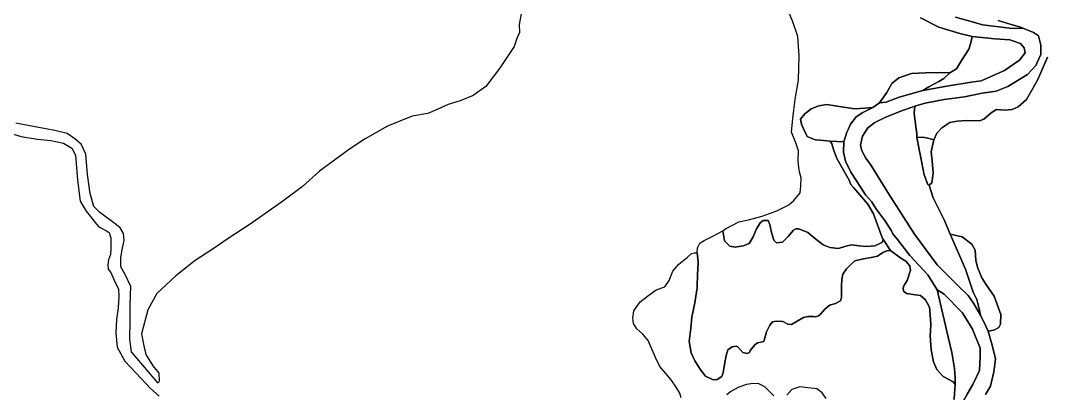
# Model space of a CAD drawing. Header units: inches. Extents: x 288635 to 1232953, y 676945 to 1655780.
# Drawn here: x 542189 to 572246, y 751856 to 762782 of the extents above; entities that cross this region are included whole.
import ezdxf

# ---------------------------------------------------------------- set-up
doc = ezdxf.new("R2010")
doc.units = ezdxf.units.IN
doc.header["$MEASUREMENT"] = 0

msp = doc.modelspace()

# ---------------------------------------------------------------- linework, layer by layer
at = {"color": 1}
for points in [[(556895.8277, 763134.9658), (556809.4675, 762662.5249), (556819.6275, 762428.8444), (556743.4274, 762256.124), (556662.1472, 762022.4436), (556235.4263, 761377.2823), (555834.1055, 760854.0412), (555463.2648, 760584.8007), (555077.184, 760432.4004), (554726.6633, 760325.7202), (554335.5025, 760142.8398), (554132.3021, 760056.4796), (553670.0212, 759980.2795), (552948.6598, 759685.6389), (552298.4185, 759319.8782), (551837.7642, 759009.2366), (550952.6232, 758365.4977), (550455.2479, 757915.0702), (549845.6467, 757457.8692), (548895.6848, 756792.3879), (548311.4836, 756411.3871), (547833.9627, 756096.4265), (547310.7216, 755756.0658), (546746.8405, 755298.8649), (546188.0394, 754780.7039), (545923.8788, 754308.2629), (545735.9185, 753607.2215), (545801.9586, 753256.7008), (545862.9187, 752997.6203), (546066.1191, 752667.4197), (546243.9195, 752448.9792), (546259.1595, 752220.3788), (546223.5994, 752159.4186), (546111.8392, 752296.5789), (545776.5586, 752682.6597), (545446.3579, 753078.9005), (545390.4778, 753444.6612), (545400.6378, 753978.0623), (545405.7178, 754450.5032), (545420.9578, 754994.0643), (545258.3975, 755344.585), (545131.3973, 755568.1055), (545131.3973, 755842.426), (545172.0373, 756060.8664), (545227.9175, 756350.427), (545207.5974, 756543.4674), (545116.1572, 756711.1077), (545004.397, 756797.4679), (544506.556, 757163.2286), (544338.9157, 757330.869), (544227.1555, 757711.8697), (544151.5734, 758267.4874), (544100.7733, 758866.9286), (543968.693, 759156.4892), (543785.8126, 759313.9695), (543557.2122, 759476.5298), (543196.5315, 759562.89), (542622.4903, 759664.4902), (542048.4492, 759771.1704)], [(568576.5067, 762856.2849), (569114.9878, 762592.1244), (569246.6823, 762551.8542), (569729.669, 762404.164), (570100.5097, 762312.7238), (570059.8697, 762124.7634), (569998.9095, 761946.9631), (569785.5491, 761606.6024), (569638.2288, 761367.8419), (569440.1084, 761245.9217), (569181.0279, 761256.0817), (568728.907, 761245.9217), (568317.4262, 761230.6817), (568005.4377, 761125.2801), (567941.5054, 761103.6814), (567743.385, 760941.1211), (567596.0647, 760671.8805), (567382.7043, 760372.1599), (567179.5039, 760229.9197), (566950.9034, 760214.6796), (566651.1828, 760199.4396), (566320.9822, 760240.0797), (565833.3012, 760321.3598), (565599.6207, 760280.7198), (565371.0203, 760194.3596), (565188.1399, 760052.1193), (565066.2197, 759894.639), (565091.6197, 759742.2387), (565162.7399, 759584.7584), (565259.2601, 759386.638), (565389.1813, 759325.8048), (565506.0216, 759290.2448), (565643.1818, 759275.0047), (565927.6624, 759244.5247), (565978.4625, 759173.4045), (566029.2626, 759000.6842), (566130.8628, 758741.6037), (566492.1023, 758104.3611), (566537.2636, 757974.5221), (566615.775, 757886.1968), (566740.464, 757745.9217), (567040.1846, 757405.561), (567202.7449, 757116.0004), (567469.5705, 756396.5242), (567496.7131, 756355.3384), (567487.2255, 756348.9189), (567446.5854, 756277.7988), (567238.305, 756186.3586), (566989.3845, 756166.0385), (566786.1841, 756186.3586), (566552.5036, 756206.6786), (566395.0233, 756171.1185), (566171.5029, 756105.0784), (565922.5824, 756130.4785), (565826.6189, 756170.8842), (565729.542, 756211.7586), (565511.1016, 756379.399), (565277.4211, 756567.3593), (565013.2606, 756679.1196), (564921.8204, 756679.1196), (564855.7803, 756643.5595), (564703.3799, 756455.5991), (564535.7396, 756287.9588), (564357.9393, 756272.7187), (564276.6591, 756348.9189), (564215.699, 756567.3593), (564164.8989, 756806.1198), (564109.0188, 756922.96), (563966.7785, 756928.0401), (563885.4983, 756867.0799), (563773.7381, 756684.1996), (563672.1379, 756445.4391), (563555.2977, 756247.3187), (563382.5773, 756181.2786), (563148.8968, 756140.6385), (562991.4165, 756176.1986), (562828.8562, 756323.5188), (562783.1361, 756618.1594), (562859.3363, 756684.1996), (563255.5771, 756882.32), (563540.0576, 756943.2801), (563941.3784, 757049.9603), (564363.0193, 757202.3606), (564718.62, 757380.161), (564871.0203, 757507.1612), (565048.8206, 757730.6817), (565074.2207, 757938.9621), (565079.3007, 758172.6425), (565043.7406, 758309.8028), (565008.1806, 758462.2031), (564992.9405, 758685.7236), (565003.1005, 758965.1241), (564929.0594, 759198.6776), (564796.9791, 759508.5582), (564837.6192, 759909.879), (564908.7394, 760478.8402), (565005.2596, 761037.6413), (565025.5796, 761743.7627), (564979.8595, 762317.8038), (564837.6192, 762739.4447), (564675.0589, 763140.7655)], [(569607.085, 762881.9826), (570132.2031, 762738.2936), (570394.2957, 762656.7398), (571186.7773, 762560.2196), (571613.8431, 762545.8262), (571896.5387, 762430.6539), (572038.779, 762329.0537), (572109.8991, 762059.8132), (572109.8991, 761785.4926), (571996.0548, 761528.2889), (571972.7388, 761475.612), (571713.6583, 761196.2115), (571139.6172, 760845.6908), (570799.2565, 760713.6105), (570392.8557, 760652.6504), (569874.6946, 760551.0502), (569275.2534, 760464.69), (568716.4523, 760363.0898), (568411.6517, 760276.7296), (567971.1309, 760116.7347), (567564.7301, 759954.1744), (567239.6094, 759796.6941), (567036.409, 759634.1337), (566884.0087, 759390.2932), (566823.0486, 759131.2127), (566863.6887, 758968.6524), (566980.5289, 758750.212), (567132.9292, 758531.7715), (567620.6102, 757739.2899), (568408.0118, 756520.0875), (569073.4931, 755626.0057), (569708.4944, 754991.0044), (569977.7349, 754726.8439), (570135.2152, 754498.2435), (570337.3428, 754152.3419), (570494.8232, 753827.2213), (570565.9433, 753679.901), (570685.0721, 753275.2193), (570781.5923, 752868.8185), (570744.2273, 752561.5956), (570735.8722, 752492.8978), (570629.192, 752071.2569), (570481.8717, 751822.3364)], [(570860.2166, 762786.2547), (571236.1373, 762664.3344), (571485.0578, 762598.2943), (571485.0578, 762598.2943), (571613.8431, 762545.8262), (571186.7773, 762560.2196), (570394.2957, 762656.7398), (570132.2031, 762738.2936), (569607.085, 762881.9826)], [(569952.3349, 751831.2381), (570114.8952, 752120.7987), (570313.0156, 752527.1995), (570333.3356, 752933.6003), (570328.2556, 753187.6008), (570109.8152, 753741.3219), (570019.3319, 753886.0952), (569805.0146, 754229.0029), (569271.6135, 754762.404), (569066.4849, 754896.7015), (568797.2443, 755328.5024), (568268.9233, 755897.4635), (567908.2425, 756364.8244), (567766.0023, 756537.5448), (567725.3622, 756623.905), (567532.3218, 756923.6256), (567268.1613, 757274.1463), (567141.161, 757477.3467), (566968.4407, 757675.4671), (566704.2801, 758081.8679), (566541.7198, 758335.8684), (566379.1595, 758666.069), (566323.2794, 758925.1496), (566335.9794, 759224.729), (566422.3396, 759509.2096), (566468.3857, 759610.0725), (566529.0198, 759742.8901), (566691.5801, 759961.3305), (566889.7005, 760088.3308), (567179.5039, 760229.9197), (567382.7043, 760372.1599), (567574.0096, 760390.7501), (567955.0104, 760539.9754), (568266.161, 760625.7006), (568653.5118, 760736.8258), (569352.8937, 760863.4962), (570066.89, 760971.6775), (570358.7357, 761015.8965), (571039.457, 761320.6971), (571486.4979, 761625.4977), (571654.1383, 761838.8581), (571623.6582, 761986.1784), (571511.898, 762108.0987), (571202.0174, 762214.7789), (570765.1365, 762250.339), (570100.5097, 762312.7238), (569729.669, 762404.164), (569246.6823, 762551.8542), (569114.9878, 762592.1244), (568576.5067, 762856.2849)], [(572302.9395, 761709.2925), (572008.2989, 761038.7312), (571766.1146, 760601.237), (571693.3383, 760469.77), (571449.4978, 760251.3296), (571271.6974, 760180.2094), (571043.097, 760154.8094), (570809.4165, 760180.2094), (570651.9362, 760073.5292), (570433.4957, 759895.7289), (570306.4955, 759844.9288), (569920.4147, 759850.0088), (569651.1742, 759834.7687), (569437.8137, 759794.1287), (569209.2133, 759636.6484), (569056.813, 759479.168), (568975.5328, 759286.1277), (568797.7325, 759336.9278), (568645.3322, 759362.3278), (568477.6918, 759352.1678), (568472.6118, 759484.248), (568457.5209, 759591.771), (568391.3317, 760063.3692), (568411.6517, 760276.7296), (568716.4523, 760363.0898), (569275.2534, 760464.69), (569874.6946, 760551.0502), (570392.8557, 760652.6504), (570799.2565, 760713.6105), (571139.6172, 760845.6908), (571713.6583, 761196.2115), (571972.7388, 761475.612), (571996.0548, 761528.2889), (572109.8991, 761785.4926), (572109.8991, 762059.8132), (572038.779, 762329.0537), (571896.5387, 762430.6539), (571613.8431, 762545.8262), (571485.0578, 762598.2943), (571236.1373, 762664.3344), (570860.2166, 762786.2547)], [(570481.8717, 751822.3364), (570629.192, 752071.2569), (570735.8722, 752492.8978), (570744.2273, 752561.5956), (570781.5923, 752868.8185), (570685.0721, 753275.2193), (570565.9433, 753679.901), (570728.5036, 753715.461), (570875.8239, 753786.5812), (570926.624, 753883.1014), (570936.784, 754167.5819), (570738.6636, 754711.143), (570499.9032, 755056.5837), (570377.9829, 755244.5441), (570261.1427, 755529.0247), (570205.2626, 755752.5451), (570184.9425, 756052.2657), (570088.4223, 756235.1461), (569803.9418, 756443.4265), (569453.4211, 756524.7067), (569282.9893, 756922.6666), (568952.7886, 757583.0679), (568837.2582, 757960.8679), (568908.3783, 758031.988), (568949.0184, 758311.3886), (568923.6183, 758672.0693), (568898.2183, 758936.2298), (568975.5328, 759286.1277), (569056.813, 759479.168), (569209.2133, 759636.6484), (569437.8137, 759794.1287), (569651.1742, 759834.7687), (569920.4147, 759850.0088), (570306.4955, 759844.9288), (570433.4957, 759895.7289), (570651.9362, 760073.5292), (570809.4165, 760180.2094), (571043.097, 760154.8094), (571271.6974, 760180.2094), (571449.4978, 760251.3296), (571693.3383, 760469.77), (571766.1146, 760601.237), (572008.2989, 761038.7312), (572302.9395, 761709.2925)], [(541841.883, 759492.936), (542212.7238, 759381.1758), (542685.1647, 759310.0556), (543076.3255, 759264.3355), (543447.1663, 759193.2154), (543696.0868, 759040.8151), (543797.687, 758837.6147), (543863.7271, 758106.0932), (543934.8472, 757486.332), (544117.7276, 757196.7714), (544417.4482, 756820.8507), (544488.5683, 756734.4905), (544712.0888, 756622.7303), (544793.3689, 756577.0102), (544834.009, 756414.4498), (544839.089, 756114.7292), (544823.849, 755931.8489), (544767.9689, 755769.2886), (544752.7289, 755621.9683), (544757.8089, 755494.968), (544834.009, 755398.4478), (544932.2931, 755179.5135), (545059.2934, 754915.353), (545074.5334, 754701.9925), (545049.1334, 754366.7119), (545003.4133, 754026.3512), (544988.1732, 753625.0304), (545018.6533, 753213.5496), (545252.3338, 752807.1487), (545577.4544, 752451.548), (545999.0952, 752004.5071), (546258.1758, 751780.9867)], [(561567.1577, 751728.7362), (561526.5176, 751860.8164), (561414.7574, 752038.6168), (561267.4371, 752251.9772), (561109.9568, 752439.9376), (560932.1564, 752643.138), (560810.2362, 752912.3785), (560678.1559, 753201.9391), (560591.7957, 753410.2195), (560439.3954, 753593.0999), (560261.5951, 753745.5002), (560165.0749, 753902.9805), (560144.7548, 754060.4608), (560175.2349, 754278.9013), (560363.1953, 754537.9818), (560576.5557, 754705.6221), (560830.5562, 754893.5825), (561079.4767, 754979.9427), (561206.477, 755162.823), (561318.2372, 755442.2236), (561490.9575, 755645.424), (561734.798, 755843.5444), (561861.7983, 755955.3046), (561953.2385, 755980.7047), (562029.4386, 755975.6247), (562059.9187, 755711.4641), (562048.9983, 755471.217), (562044.6786, 755376.1835), (562034.5186, 754954.5426), (561958.3185, 754507.5017), (561877.0383, 754090.9409), (561846.5582, 753770.9002), (561800.8382, 753379.7395), (561851.6383, 753049.5388), (561963.3985, 752815.8583), (562136.1188, 752541.5378), (562278.3591, 752358.6574), (562501.8796, 752257.0572), (562613.6398, 752267.2172), (562750.8001, 752353.5774), (562797.0493, 752474.1218), (562812.2893, 752590.962), (562852.9294, 752814.4825), (562883.4095, 752971.9628), (562934.2096, 753134.5231), (563056.1298, 753220.8833), (563172.9701, 753241.2034), (563228.8502, 753220.8833), (563371.0905, 753053.243), (563493.0107, 753022.7629), (563569.2109, 753058.323), (563589.5309, 753119.2831), (563726.6912, 753281.8434), (563802.8913, 753342.8036), (563990.8517, 753378.3636), (564067.0519, 753662.8442), (564163.572, 753860.9646), (564239.7722, 753952.4048), (564351.5324, 753972.7248), (564544.5728, 753962.5648), (564686.8131, 753891.4447), (564793.4933, 753876.2046), (564966.2137, 753972.7248), (565154.174, 754084.485), (565286.2543, 754109.8851), (565438.6546, 754109.8851), (565504.6947, 754104.8051), (565585.9749, 754130.2051), (565652.015, 754175.9252), (565784.0953, 754338.4855), (565926.3356, 754440.0857), (566088.8959, 754495.9659), (566236.2162, 754567.086), (566266.6963, 754668.6862), (566266.6963, 755024.2869), (566271.7763, 755197.0073), (566307.3363, 755349.4076), (566414.0166, 755506.8879), (566535.9368, 755638.9681), (566657.857, 755740.5683), (566911.8575, 755801.5285), (567130.298, 755842.1686), (567318.2584, 755877.7286), (567475.7387, 755989.4888), (567592.5789, 756035.2089), (567704.3391, 756040.2889), (568004.0597, 755821.8485), (568151.38, 755730.4083), (568263.1402, 755598.3281), (568288.5403, 755471.3278), (568192.0201, 755166.5272), (568090.4199, 755009.0469), (568075.1799, 754943.0068), (568085.3399, 754856.6466), (568171.7001, 754785.5264), (568435.8606, 754744.8864), (568583.1809, 754729.6463), (568725.4212, 754597.5661), (568842.2614, 754389.2856), (568867.6615, 754155.6052), (568882.9015, 753876.2046), (568873.8186, 753685.4641), (568867.6615, 753556.164), (568893.0615, 753139.6031), (568964.1817, 752784.0024), (569060.7018, 752560.482), (569248.6622, 752352.2016), (569538.2228, 752194.7213), (569594.1029, 752123.6011), (569563.6228, 751712.1203)], [(564275.3323, 751783.2404), (564194.0521, 751879.7606), (564011.1717, 752052.481), (563838.4514, 752138.8411), (563670.8111, 752143.9212), (563477.7707, 752123.6011), (563249.1702, 752037.2409), (563020.0406, 751916.6965), (562903.2004, 751820.1763)], [(565814.5754, 751712.1203), (565692.6551, 751879.7606), (565545.3348, 751996.6009), (565281.1743, 752016.9209), (565042.4138, 752047.401), (564808.7333, 751976.2808), (564656.333, 751808.6405)]]:
    msp.add_lwpolyline(points, dxfattribs=at)
for points in [[(569352.8937, 760863.4962), (568653.5118, 760736.8258), (568821.7871, 760835.251), (569120.2377, 760994.0013), (569266.288, 761082.9015), (569440.1084, 761245.9217), (569638.2288, 761367.8419), (569785.5491, 761606.6024), (569998.9095, 761946.9631), (570059.8697, 762124.7634), (570100.5097, 762312.7238), (570765.1365, 762250.339), (571202.0174, 762214.7789), (571511.898, 762108.0987), (571623.6582, 761986.1784), (571654.1383, 761838.8581), (571486.4979, 761625.4977), (571039.457, 761320.6971), (570358.7357, 761015.8965), (570066.89, 760971.6775), (569352.8937, 760863.4962)], [(567574.0096, 760390.7501), (567382.7043, 760372.1599), (567596.0647, 760671.8805), (567743.385, 760941.1211), (567941.5054, 761103.6814), (568005.4377, 761125.2801), (568317.4262, 761230.6817), (568728.907, 761245.9217), (569181.0279, 761256.0817), (569440.1084, 761245.9217), (569266.288, 761082.9015), (569120.2377, 760994.0013), (568821.7871, 760835.251), (568653.5118, 760736.8258), (568266.161, 760625.7006), (567955.0104, 760539.9754), (567574.0096, 760390.7501)], [(566320.9822, 760240.0797), (566651.1828, 760199.4396), (566950.9034, 760214.6796), (567179.5039, 760229.9197), (566889.7005, 760088.3308), (566691.5801, 759961.3305), (566529.0198, 759742.8901), (566468.3857, 759610.0725), (566422.3396, 759509.2096), (566335.9794, 759224.729), (565927.6624, 759244.5247), (565643.1818, 759275.0047), (565506.0216, 759290.2448), (565389.1813, 759325.8048), (565259.2601, 759386.638), (565162.7399, 759584.7584), (565091.6197, 759742.2387), (565066.2197, 759894.639), (565188.1399, 760052.1193), (565371.0203, 760194.3596), (565599.6207, 760280.7198), (565833.3012, 760321.3598), (566320.9822, 760240.0797)], [(570296.7028, 754340.3023), (570337.3428, 754152.3419), (570135.2152, 754498.2435), (569977.7349, 754726.8439), (569708.4944, 754991.0044), (569073.4931, 755626.0057), (568408.0118, 756520.0875), (567620.6102, 757739.2899), (567132.9292, 758531.7715), (566980.5289, 758750.212), (566863.6887, 758968.6524), (566823.0486, 759131.2127), (566884.0087, 759390.2932), (567036.409, 759634.1337), (567239.6094, 759796.6941), (567564.7301, 759954.1744), (567971.1309, 760116.7347), (568411.6517, 760276.7296), (568391.3317, 760063.3692), (568457.5209, 759591.771), (568472.6118, 759484.248), (568477.6918, 759352.1678), (568684.8579, 758265.6685), (568796.6181, 757981.1879), (568837.2582, 757960.8679), (568952.7886, 757583.0679), (569282.9893, 756922.6666), (569453.4211, 756524.7067), (569895.382, 755493.4646), (570129.0624, 754827.9833), (570230.6626, 754609.5428), (570296.7028, 754340.3023)], [(568908.3783, 758031.988), (568837.2582, 757960.8679), (568796.6181, 757981.1879), (568684.8579, 758265.6685), (568477.6918, 759352.1678), (568645.3322, 759362.3278), (568797.7325, 759336.9278), (568975.5328, 759286.1277), (568898.2183, 758936.2298), (568923.6183, 758672.0693), (568949.0184, 758311.3886), (568908.3783, 758031.988)], [(569599.8859, 752316.0563), (569594.1029, 752123.6011), (569538.2228, 752194.7213), (569248.6622, 752352.2016), (569060.7018, 752560.482), (568964.1817, 752784.0024), (568893.0615, 753139.6031), (568867.6615, 753556.164), (568873.8186, 753685.4641), (568882.9015, 753876.2046), (568867.6615, 754155.6052), (568842.2614, 754389.2856), (568725.4212, 754597.5661), (568583.1809, 754729.6463), (568435.8606, 754744.8864), (568171.7001, 754785.5264), (568085.3399, 754856.6466), (568075.1799, 754943.0068), (568090.4199, 755009.0469), (568192.0201, 755166.5272), (568288.5403, 755471.3278), (568263.1402, 755598.3281), (568151.38, 755730.4083), (568004.0597, 755821.8485), (567704.3391, 756040.2889), (567496.7131, 756355.3384), (567469.5705, 756396.5242), (567202.7449, 757116.0004), (567040.1846, 757405.561), (566740.464, 757745.9217), (566615.775, 757886.1968), (566537.2636, 757974.5221), (566492.1023, 758104.3611), (566130.8628, 758741.6037), (566029.2626, 759000.6842), (565978.4625, 759173.4045), (565927.6624, 759244.5247), (566335.9794, 759224.729), (566323.2794, 758925.1496), (566379.1595, 758666.069), (566541.7198, 758335.8684), (566704.2801, 758081.8679), (566968.4407, 757675.4671), (567141.161, 757477.3467), (567268.1613, 757274.1463), (567532.3218, 756923.6256), (567725.3622, 756623.905), (567766.0023, 756537.5448), (567908.2425, 756364.8244), (568268.9233, 755897.4635), (568797.2443, 755328.5024), (569066.4849, 754896.7015), (569168.0851, 754475.0607), (569313.3074, 753850.9969), (569356.0454, 753667.339), (569503.3657, 753057.7378), (569579.5659, 752585.2969), (569599.8859, 752316.0563)], [(564276.6591, 756348.9189), (564357.9393, 756272.7187), (564535.7396, 756287.9588), (564703.3799, 756455.5991), (564855.7803, 756643.5595), (564921.8204, 756679.1196), (565013.2606, 756679.1196), (565277.4211, 756567.3593), (565511.1016, 756379.399), (565729.542, 756211.7586), (565826.6189, 756170.8842), (565922.5824, 756130.4785), (566171.5029, 756105.0784), (566395.0233, 756171.1185), (566552.5036, 756206.6786), (566786.1841, 756186.3586), (566989.3845, 756166.0385), (567238.305, 756186.3586), (567446.5854, 756277.7988), (567487.2255, 756348.9189), (567496.7131, 756355.3384), (567704.3391, 756040.2889), (567592.5789, 756035.2089), (567475.7387, 755989.4888), (567318.2584, 755877.7286), (567130.298, 755842.1686), (566911.8575, 755801.5285), (566657.857, 755740.5683), (566535.9368, 755638.9681), (566414.0166, 755506.8879), (566307.3363, 755349.4076), (566271.7763, 755197.0073), (566266.6963, 755024.2869), (566266.6963, 754668.6862), (566236.2162, 754567.086), (566088.8959, 754495.9659), (565926.3356, 754440.0857), (565784.0953, 754338.4855), (565652.015, 754175.9252), (565585.9749, 754130.2051), (565504.6947, 754104.8051), (565438.6546, 754109.8851), (565286.2543, 754109.8851), (565154.174, 754084.485), (564966.2137, 753972.7248), (564793.4933, 753876.2046), (564686.8131, 753891.4447), (564544.5728, 753962.5648), (564351.5324, 753972.7248), (564239.7722, 753952.4048), (564163.572, 753860.9646), (564067.0519, 753662.8442), (563990.8517, 753378.3636), (563802.8913, 753342.8036), (563726.6912, 753281.8434), (563589.5309, 753119.2831), (563569.2109, 753058.323), (563493.0107, 753022.7629), (563371.0905, 753053.243), (563228.8502, 753220.8833), (563172.9701, 753241.2034), (563056.1298, 753220.8833), (562934.2096, 753134.5231), (562883.4095, 752971.9628), (562852.9294, 752814.4825), (562812.2893, 752590.962), (562797.0493, 752474.1218), (562750.8001, 752353.5774), (562613.6398, 752267.2172), (562501.8796, 752257.0572), (562278.3591, 752358.6574), (562136.1188, 752541.5378), (561963.3985, 752815.8583), (561851.6383, 753049.5388), (561800.8382, 753379.7395), (561846.5582, 753770.9002), (561877.0383, 754090.9409), (561958.3185, 754507.5017), (562034.5186, 754954.5426), (562044.6786, 755376.1835), (562048.9983, 755471.217), (562059.9187, 755711.4641), (562029.4386, 755975.6247), (562039.1676, 756119.6655), (562109.0178, 756262.5408), (562232.843, 756341.9159), (562493.1935, 756462.5662), (562783.1361, 756618.1594), (562828.8562, 756323.5188), (562991.4165, 756176.1986), (563148.8968, 756140.6385), (563382.5773, 756181.2786), (563555.2977, 756247.3187), (563672.1379, 756445.4391), (563773.7381, 756684.1996), (563885.4983, 756867.0799), (563966.7785, 756928.0401), (564109.0188, 756922.96), (564164.8989, 756806.1198), (564215.699, 756567.3593), (564276.6591, 756348.9189)], [(570728.5036, 753715.461), (570565.9433, 753679.901), (570494.8232, 753827.2213), (570337.3428, 754152.3419), (570296.7028, 754340.3023), (570230.6626, 754609.5428), (570129.0624, 754827.9833), (569895.382, 755493.4646), (569453.4211, 756524.7067), (569803.9418, 756443.4265), (570088.4223, 756235.1461), (570184.9425, 756052.2657), (570205.2626, 755752.5451), (570261.1427, 755529.0247), (570377.9829, 755244.5441), (570499.9032, 755056.5837), (570738.6636, 754711.143), (570936.784, 754167.5819), (570926.624, 753883.1014), (570875.8239, 753786.5812), (570728.5036, 753715.461)], [(569952.3349, 751831.2381), (569498.9931, 751074.4403), (569563.6228, 751712.1203), (569594.1029, 752123.6011), (569599.8859, 752316.0563), (569579.5659, 752585.2969), (569503.3657, 753057.7378), (569356.0454, 753667.339), (569313.3074, 753850.9969), (569168.0851, 754475.0607), (569066.4849, 754896.7015), (569271.6135, 754762.404), (569805.0146, 754229.0029), (570019.3319, 753886.0952), (570109.8152, 753741.3219), (570328.2556, 753187.6008), (570333.3356, 752933.6003), (570313.0156, 752527.1995), (570114.8952, 752120.7987), (569952.3349, 751831.2381)]]:
    msp.add_lwpolyline(points, close=True, dxfattribs=at)

doc.saveas('drawing.dxf')
